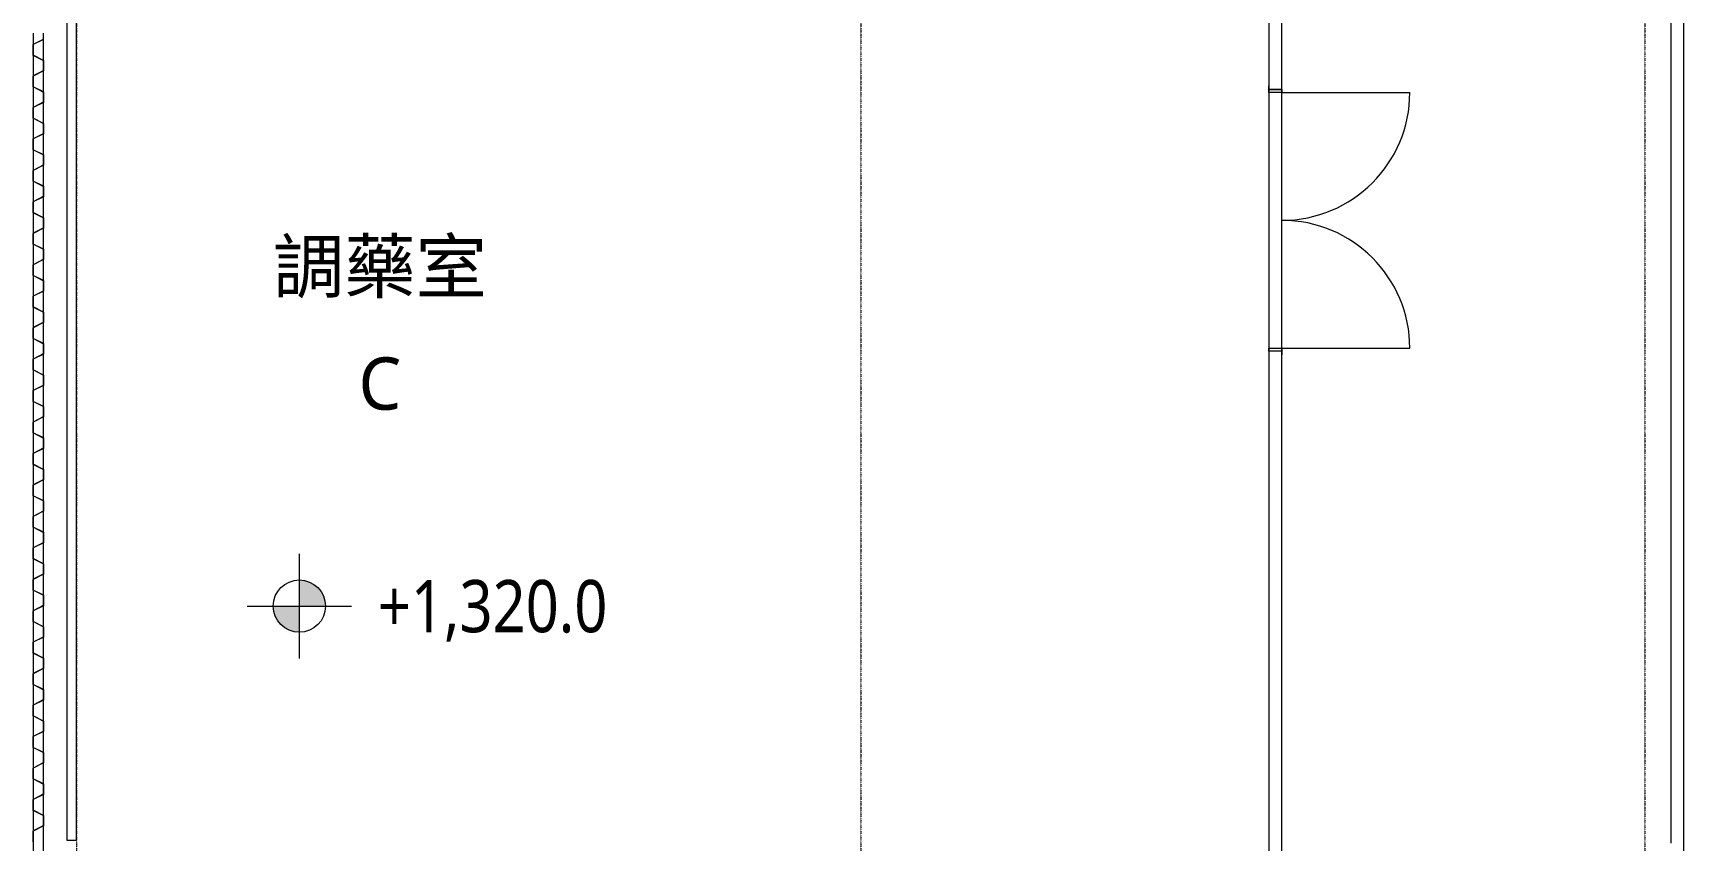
# Model space of a CAD drawing. Extents: x -32000 to 290600, y -29000 to 131250.
# Drawn here: x -500 to 18450, y 45377 to 54650 of the extents above; entities that cross this region are included whole.
import ezdxf
from ezdxf.enums import TextEntityAlignment as Align

# ---------------------------------------------------------------- set-up
doc = ezdxf.new("R2010")
doc.units = 0
doc.header["$LTSCALE"] = 10
doc.linetypes.add('H12PL3$0$JJP_三點線', pattern=[0.9, 0.3, -0.15, 0, -0.15, 0, -0.15, 0, -0.15])
doc.linetypes.add('XFM7P30ICA$0$H12PL3$0$JJP_三點線', pattern=[0.9, 0.3, -0.15, 0, -0.15, 0, -0.15, 0, -0.15])
for name, color, linetype in [('H12PL3$0$A-WALL-EX', 252, 'Continuous'), ('H12PL3$0$A-WALL-IN', 252, 'Continuous'), ('H12PL3$0$A-ZONE', 252, 'Continuous'), ('H12PL3$0$Door', 252, 'Continuous'), ('H12PL3$0$S-GRID', 252, 'Continuous'), ('XFM7P30ICA$0$H12PL3$0$A-WALL-EX', 252, 'Continuous'), ('XFM7P30ICA$0$H12PL3$0$A-WALL-IN', 252, 'Continuous'), ('XFM7P30ICA$0$H12PL3$0$Hattch', 252, 'Continuous'), ('XFM7P30ICA$0$H12PL3$0$S-GRID', 252, 'Continuous'), ('XFM7P30ICA$0$H12PL3$0$S-SLAB-SHOW', 252, 'Continuous')]:
    doc.layers.add(name, color=color, linetype=linetype)
doc.styles.add('H12PL3$0$Standard', font='', dxfattribs={"width": 0.8})
doc.styles.add('XFM7P30ICA$0$H12PL3$0$Standard', font='isocp.shx', dxfattribs={"bigfont": 'chineset.shx'})
doc.styles.get('H12PL3$0$Standard').set_extended_font_data('Microsoft JhengHei')

# ---------------------------------------------------------------- blocks, each defined once
blk = doc.blocks.new('H12PL3')
at = {"layer": 'H12PL3$0$A-WALL-EX', "lineweight": 0, "flags": 128}
for points in [[(-500, 54650), (-500, 31110)], [(-380, 31110), (-380, 54650)]]:
    blk.add_lwpolyline(points, dxfattribs=at)
at = {"layer": 'H12PL3$0$A-WALL-IN', "lineweight": 0}
for p, q in [((13685, 54000), (13685, 54043)), ((13835, 54000), (13835, 54043)), ((13835, 54000), (13685, 54000)), ((13685, 51000), (13685, 50957)), ((13835, 51000), (13685, 51000)), ((13835, 51000), (13835, 50957))]:
    blk.add_line(p, q, dxfattribs=at)
at = {"layer": 'H12PL3$0$A-WALL-IN', "lineweight": 0, "flags": 128}
for points in [[(18450, 29050), (18450, 85450)], [(13835, 54000), (13835, 62575)], [(13685, 60450), (13685, 54000)], [(18300, 59650), (18300, 45350)], [(-113, 56925), (-113, 45385)], [(0, 45385), (0, 56925)], [(13685, 51000), (13685, 42075)], [(13835, 37500), (13835, 51000)], [(-113, 45385), (0, 45385)]]:
    blk.add_lwpolyline(points, dxfattribs=at)
at = {"layer": 'H12PL3$0$Door', "lineweight": 0}
for p, q in [((13685, 54000), (13685, 54043)), ((13685, 54000), (13685, 54043)), ((13835, 54000), (13835, 54043)), ((13835, 54000), (13835, 54043)), ((13685, 53968), (13685, 54000)), ((13685, 54000), (13835, 54000)), ((13835, 54000), (13685, 54000)), ((13835, 54000), (13685, 54000)), ((13835, 53968), (13685, 53968)), ((13835, 54000), (13835, 53968)), ((13835, 53968), (15303, 53968)), ((13685, 51000), (13685, 51032)), ((13685, 51032), (13835, 51032)), ((13835, 51000), (13685, 51000)), ((13835, 51000), (13685, 51000)), ((13835, 51000), (13685, 51000)), ((13685, 51000), (13685, 50957)), ((13685, 51000), (13685, 50957)), ((13835, 51032), (13835, 51000)), ((13835, 51032), (15303, 51032)), ((13835, 51000), (13835, 50957)), ((13835, 51000), (13835, 50957))]:
    blk.add_line(p, q, dxfattribs=at)
for centre, start, end in [((13835, 53968), 270, 0), ((13835, 51032), 0, 90)]:
    blk.add_arc(centre, 1468, start, end, dxfattribs=at)
at = {"layer": 'H12PL3$0$S-GRID', "linetype": 'H12PL3$0$JJP_三點線', "lineweight": 0}
for p, q in [((0, 128250), (0, -28000)), ((9000, 128250), (9000, -28000)), ((18000, 128250), (18000, -28000))]:
    blk.add_line(p, q, dxfattribs=at)
at = {"layer": 'H12PL3$0$A-ZONE', "style": 'H12PL3$0$Standard'}
for s, p in [('調藥室', (3481.62, 52271)), ('C', (3481.62, 50926.83))]:
    blk.add_text(s, height=600, dxfattribs=at).set_placement(p, align=Align.TOP_CENTER)
blk = doc.blocks.new('XFM7P30ICA$0$H12PL3')
at = {"layer": 'XFM7P30ICA$0$H12PL3$0$Hattch', "linetype": 'Continuous', "lineweight": 0}
for points in [[(2557.12, 48072.37), (2857.12, 48072.37), (2834.28, 48187.18), (2769.25, 48284.51), (2671.92, 48349.54), (2557.12, 48372.37)], [(2557.12, 48072.37), (2257.12, 48072.37), (2279.96, 47957.57), (2344.99, 47860.24), (2442.31, 47795.21), (2557.12, 47772.37)]]:
    blk.add_hatch(color=256, dxfattribs=at).paths.add_polyline_path(points)
at = {"layer": 'XFM7P30ICA$0$H12PL3$0$A-WALL-EX', "lineweight": 0, "flags": 128}
for points in [[(-500, 54650), (-500, 31110)], [(-380, 31110), (-380, 54650)]]:
    blk.add_lwpolyline(points, dxfattribs=at)
at = {"layer": 'XFM7P30ICA$0$H12PL3$0$A-WALL-IN', "lineweight": 0, "flags": 128}
for points in [[(18450, 450), (18450, 85450)], [(13835, 26640), (13835, 67055)], [(13685, 60450), (13685, 42075)], [(18300, 59650), (18300, 45350)], [(-113, 56925), (-113, 45385)], [(0, 45385), (0, 56925)], [(-113, 45385), (0, 45385)]]:
    blk.add_lwpolyline(points, dxfattribs=at)
at = {"layer": 'XFM7P30ICA$0$H12PL3$0$Hattch', "lineweight": 0}
for p, q in [((-381.68, 54576.98), (-500, 54517.82)), ((-381.68, 54650), (-381.68, 54576.98)), ((-500, 54393.03), (-500, 54516.78)), ((-381.68, 54333.87), (-500, 54393.03)), ((-380, 54575.94), (-498.32, 54516.78)), ((-498.32, 54515.74), (-498.32, 54394.06)), ((-380, 54334.9), (-498.32, 54394.06)), ((-381.68, 54215.94), (-500, 54156.78)), ((-380, 54214.9), (-498.32, 54155.74)), ((-381.68, 54333.87), (-381.68, 54215.94)), ((-380, 54334.9), (-380, 54214.9)), ((-500, 54031.99), (-500, 54155.74)), ((-381.68, 53972.83), (-500, 54031.99)), ((-498.32, 54154.71), (-498.32, 54033.03)), ((-380, 53973.87), (-498.32, 54033.03)), ((-381.68, 53854.9), (-500, 53795.74)), ((-380, 53853.87), (-498.32, 53794.71)), ((-381.68, 53972.83), (-381.68, 53854.9)), ((-380, 53973.87), (-380, 53853.87)), ((-500, 53670.95), (-500, 53794.71)), ((-381.68, 53611.79), (-500, 53670.95)), ((-498.32, 53793.67), (-498.32, 53671.99)), ((-380, 53612.83), (-498.32, 53671.99)), ((-381.68, 53493.87), (-500, 53434.71)), ((-380, 53492.83), (-498.32, 53433.67)), ((-381.68, 53611.79), (-381.68, 53493.87)), ((-380, 53612.83), (-380, 53492.83)), ((-500, 53309.91), (-500, 53433.67)), ((-381.68, 53250.75), (-500, 53309.91)), ((-498.32, 53432.63), (-498.32, 53310.95)), ((-380, 53251.79), (-498.32, 53310.95)), ((-381.68, 53250.75), (-381.68, 53132.83)), ((-380, 53251.79), (-380, 53131.79)), ((-381.68, 53132.83), (-500, 53073.67)), ((-500, 52948.87), (-500, 53072.63)), ((-380, 53131.79), (-498.32, 53072.63)), ((-498.32, 53071.59), (-498.32, 52949.91)), ((-381.68, 52889.71), (-500, 52948.87)), ((-380, 52890.75), (-498.32, 52949.91)), ((-381.68, 52889.71), (-381.68, 52771.79)), ((-380, 52890.75), (-380, 52770.75)), ((-381.68, 52771.79), (-500, 52712.63)), ((-500, 52587.83), (-500, 52711.59)), ((-380, 52770.75), (-498.32, 52711.59)), ((-498.32, 52710.55), (-498.32, 52588.87)), ((-381.68, 52528.67), (-500, 52587.83)), ((-380, 52529.71), (-498.32, 52588.87)), ((-381.68, 52528.67), (-381.68, 52410.75)), ((-380, 52529.71), (-380, 52409.71)), ((-381.68, 52410.75), (-500, 52351.59)), ((-500, 52226.8), (-500, 52350.55)), ((-380, 52409.71), (-498.32, 52350.55)), ((-498.32, 52349.51), (-498.32, 52227.83)), ((-381.68, 52167.64), (-500, 52226.8)), ((-380, 52168.67), (-498.32, 52227.83)), ((-381.68, 52167.64), (-381.68, 52049.71)), ((-380, 52168.67), (-380, 52048.67)), ((-381.68, 52049.71), (-500, 51990.55)), ((-500, 51865.76), (-500, 51989.51)), ((-380, 52048.67), (-498.32, 51989.51)), ((-498.32, 51988.48), (-498.32, 51866.8)), ((-381.68, 51806.6), (-500, 51865.76)), ((-380, 51807.64), (-498.32, 51866.8)), ((-381.68, 51806.6), (-381.68, 51688.67)), ((-380, 51807.64), (-380, 51687.64)), ((-381.68, 51688.67), (-500, 51629.51)), ((-500, 51504.72), (-500, 51628.48)), ((-380, 51687.64), (-498.32, 51628.48)), ((-498.32, 51627.44), (-498.32, 51505.76)), ((-381.68, 51445.56), (-500, 51504.72)), ((-380, 51446.6), (-498.32, 51505.76)), ((-381.68, 51445.56), (-381.68, 51327.64)), ((-380, 51446.6), (-380, 51326.6)), ((-381.68, 51327.64), (-500, 51268.48)), ((-500, 51143.68), (-500, 51267.44)), ((-380, 51326.6), (-498.32, 51267.44)), ((-498.32, 51266.4), (-498.32, 51144.72)), ((-381.68, 51084.52), (-500, 51143.68)), ((-380, 51085.56), (-498.32, 51144.72)), ((-381.68, 51084.52), (-381.68, 50966.6)), ((-380, 51085.56), (-380, 50965.56)), ((-381.68, 50966.6), (-500, 50907.44)), ((-500, 50782.64), (-500, 50906.4)), ((-380, 50965.56), (-498.32, 50906.4)), ((-498.32, 50905.36), (-498.32, 50783.68)), ((-381.68, 50723.48), (-500, 50782.64)), ((-381.68, 50605.56), (-500, 50546.4)), ((-380, 50724.52), (-498.32, 50783.68)), ((-380, 50604.52), (-498.32, 50545.36)), ((-381.68, 50723.48), (-381.68, 50605.56)), ((-380, 50724.52), (-380, 50604.52)), ((-500, 50421.6), (-500, 50545.36)), ((-381.68, 50362.44), (-500, 50421.6)), ((-498.32, 50544.32), (-498.32, 50422.64)), ((-380, 50363.48), (-498.32, 50422.64)), ((-381.68, 50244.52), (-500, 50185.36)), ((-380, 50243.48), (-498.32, 50184.32)), ((-381.68, 50362.44), (-381.68, 50244.52)), ((-380, 50363.48), (-380, 50243.48)), ((-500, 50060.57), (-500, 50184.32)), ((-381.68, 50001.41), (-500, 50060.57)), ((-498.32, 50183.28), (-498.32, 50061.6)), ((-380, 50002.44), (-498.32, 50061.6)), ((-381.68, 49883.48), (-500, 49824.32)), ((-380, 49882.44), (-498.32, 49823.28)), ((-381.68, 50001.41), (-381.68, 49883.48)), ((-380, 50002.44), (-380, 49882.44)), ((-500, 49699.53), (-500, 49823.28)), ((-381.68, 49640.37), (-500, 49699.53)), ((-498.32, 49822.25), (-498.32, 49700.57)), ((-380, 49641.41), (-498.32, 49700.57)), ((-381.68, 49522.44), (-500, 49463.28)), ((-500, 49338.49), (-500, 49462.25)), ((-380, 49521.41), (-498.32, 49462.25)), ((-498.32, 49461.21), (-498.32, 49339.53)), ((-381.68, 49640.37), (-381.68, 49522.44)), ((-380, 49641.41), (-380, 49521.41)), ((-381.68, 49279.33), (-500, 49338.49)), ((-380, 49280.37), (-498.32, 49339.53)), ((-381.68, 49279.33), (-381.68, 49161.41)), ((-380, 49280.37), (-380, 49160.37)), ((-381.68, 49161.41), (-500, 49102.25)), ((-500, 48977.45), (-500, 49101.21)), ((-380, 49160.37), (-498.32, 49101.21)), ((-498.32, 49100.17), (-498.32, 48978.49)), ((-381.68, 48918.29), (-500, 48977.45)), ((-380, 48919.33), (-498.32, 48978.49)), ((-381.68, 48918.29), (-381.68, 48800.37)), ((-380, 48919.33), (-380, 48799.33)), ((-381.68, 48800.37), (-500, 48741.21)), ((-500, 48616.41), (-500, 48740.17)), ((-380, 48799.33), (-498.32, 48740.17)), ((-498.32, 48739.13), (-498.32, 48617.45)), ((-381.68, 48557.25), (-500, 48616.41)), ((-380, 48558.29), (-498.32, 48617.45)), ((-381.68, 48557.25), (-381.68, 48439.33)), ((-380, 48558.29), (-380, 48438.29)), ((-381.68, 48439.33), (-500, 48380.17)), ((-500, 48255.38), (-500, 48379.13)), ((-380, 48438.29), (-498.32, 48379.13)), ((-498.32, 48378.09), (-498.32, 48256.41)), ((-381.68, 48196.22), (-500, 48255.38)), ((-380, 48197.25), (-498.32, 48256.41)), ((-381.68, 48196.22), (-381.68, 48078.29)), ((-380, 48197.25), (-380, 48077.25)), ((-381.68, 48078.29), (-500, 48019.13)), ((-500, 47894.34), (-500, 48018.09)), ((-380, 48077.25), (-498.32, 48018.09)), ((-498.32, 48017.06), (-498.32, 47895.38)), ((-381.68, 47835.18), (-500, 47894.34)), ((-380, 47836.22), (-498.32, 47895.38)), ((-381.68, 47835.18), (-381.68, 47717.25)), ((-380, 47836.22), (-380, 47716.22)), ((-381.68, 47717.25), (-500, 47658.09)), ((-500, 47533.3), (-500, 47657.06)), ((-380, 47716.22), (-498.32, 47657.06)), ((-498.32, 47656.02), (-498.32, 47534.34)), ((-381.68, 47474.14), (-500, 47533.3)), ((-380, 47475.18), (-498.32, 47534.34)), ((-381.68, 47474.14), (-381.68, 47356.22)), ((-380, 47475.18), (-380, 47355.18)), ((-381.68, 47356.22), (-500, 47297.06)), ((-500, 47172.26), (-500, 47296.02)), ((-380, 47355.18), (-498.32, 47296.02)), ((-498.32, 47294.98), (-498.32, 47173.3)), ((-381.68, 47113.1), (-500, 47172.26)), ((-380, 47114.14), (-498.32, 47173.3)), ((-381.68, 47113.1), (-381.68, 46995.18)), ((-380, 47114.14), (-380, 46994.14)), ((-381.68, 46995.18), (-500, 46936.02)), ((-500, 46811.22), (-500, 46934.98)), ((-381.68, 46752.06), (-500, 46811.22)), ((-380, 46994.14), (-498.32, 46934.98)), ((-498.32, 46933.94), (-498.32, 46812.26)), ((-380, 46753.1), (-498.32, 46812.26)), ((-381.68, 46634.14), (-500, 46574.98)), ((-380, 46633.1), (-498.32, 46573.94)), ((-381.68, 46752.06), (-381.68, 46634.14)), ((-380, 46753.1), (-380, 46633.1)), ((-500, 46450.18), (-500, 46573.94)), ((-381.68, 46391.02), (-500, 46450.18)), ((-498.32, 46572.9), (-498.32, 46451.22)), ((-380, 46392.06), (-498.32, 46451.22)), ((-381.68, 46273.1), (-500, 46213.94)), ((-380, 46272.06), (-498.32, 46212.9)), ((-381.68, 46391.02), (-381.68, 46273.1)), ((-380, 46392.06), (-380, 46272.06)), ((-500, 46089.15), (-500, 46212.9)), ((-381.68, 46029.99), (-500, 46089.15)), ((-498.32, 46211.86), (-498.32, 46090.18)), ((-380, 46031.02), (-498.32, 46090.18)), ((-381.68, 45912.06), (-500, 45852.9)), ((-380, 45911.02), (-498.32, 45851.86)), ((-381.68, 46029.99), (-381.68, 45912.06)), ((-380, 46031.02), (-380, 45911.02)), ((-500, 45728.11), (-500, 45851.86)), ((-381.68, 45668.95), (-500, 45728.11)), ((-498.32, 45850.83), (-498.32, 45729.15)), ((-380, 45669.99), (-498.32, 45729.15)), ((-380, 45669.99), (-380, 45549.99)), ((-381.68, 45551.02), (-500, 45491.86)), ((-500, 45367.07), (-500, 45490.83)), ((-380, 45549.99), (-498.32, 45490.83)), ((-498.32, 45489.79), (-498.32, 45368.11)), ((-381.68, 45668.95), (-381.68, 45551.02))]:
    blk.add_line(p, q, dxfattribs=at)
at = {"layer": 'XFM7P30ICA$0$H12PL3$0$S-GRID', "linetype": 'XFM7P30ICA$0$H12PL3$0$JJP_三點線', "lineweight": 0}
for p, q in [((0, 128250), (0, -28000)), ((9000, 128250), (9000, -28000)), ((18000, 128250), (18000, -28000))]:
    blk.add_line(p, q, dxfattribs=at)
at = {"layer": 'XFM7P30ICA$0$H12PL3$0$S-SLAB-SHOW', "lineweight": 0}
for p, q in [((2557.12, 47472.37), (2557.12, 48672.37)), ((1957.12, 48072.37), (3157.12, 48072.37))]:
    blk.add_line(p, q, dxfattribs=at)
blk.add_circle((2557.12, 48072.37), 300, dxfattribs=at)
at = {"layer": 'XFM7P30ICA$0$H12PL3$0$S-SLAB-SHOW', "lineweight": 0, "insert": (3457.12, 47663.67), "char_height": 600, "attachment_point": 7, "style": 'XFM7P30ICA$0$H12PL3$0$Standard'}
blk.add_mtext('\\A1;{\\fMicrosoft JhengHei|b0|i0|c136|p34;\\W0.85;+1,320.0}', dxfattribs=at)
blk = doc.blocks.new('XFM7P30ICA')
blk.add_blockref('XFM7P30ICA$0$H12PL3', (0, 0))

msp = doc.modelspace()

# ---------------------------------------------------------------- block references
for name in ['H12PL3', 'XFM7P30ICA']:
    msp.add_blockref(name, (0, 0))

doc.saveas('drawing.dxf')
